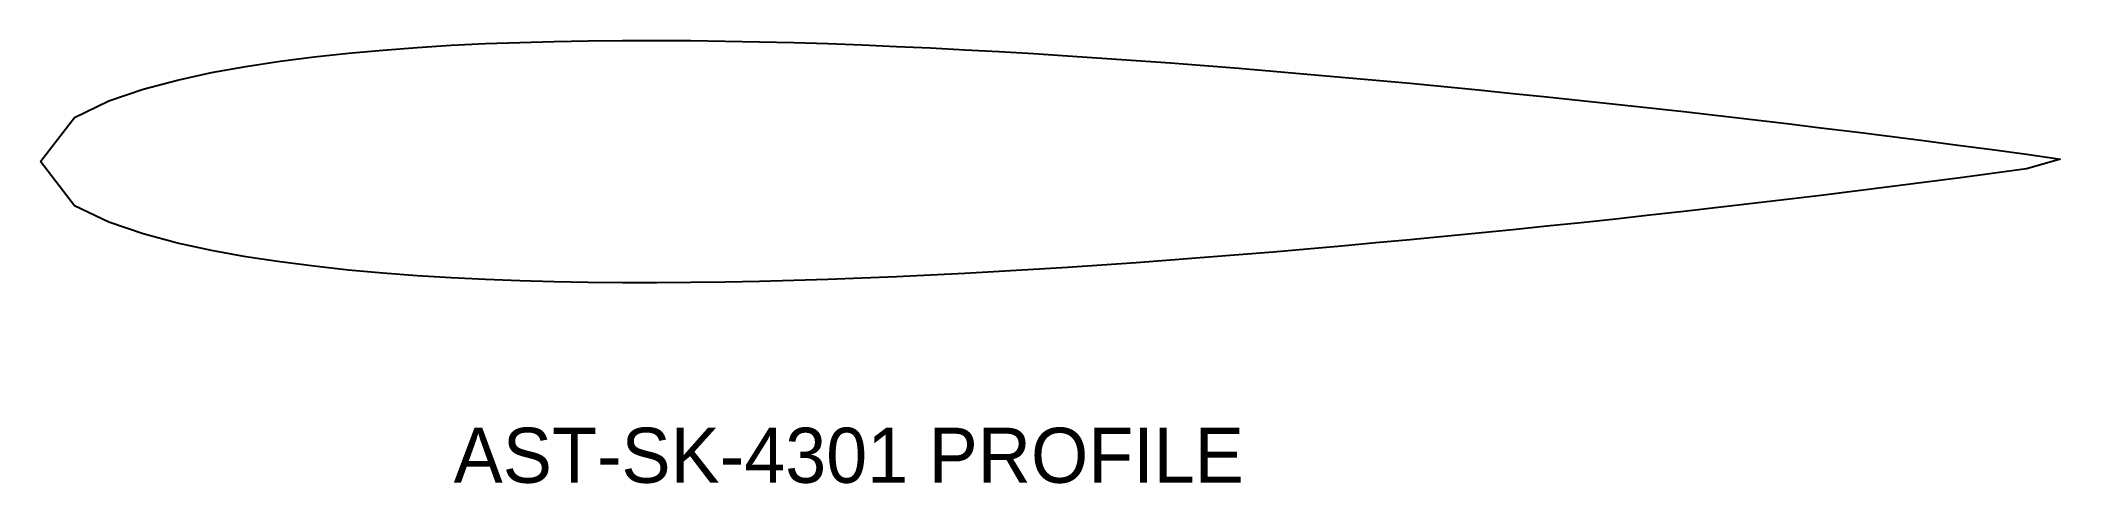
# Model space of a CAD drawing. Extents: x -110 to 110, y -35 to 13.
import ezdxf

# ---------------------------------------------------------------- set-up
doc = ezdxf.new("R2010")
doc.units = 0

msp = doc.modelspace()

# ---------------------------------------------------------------- linework, layer by layer
at = {"layer": 'PROFILE'}
for p, q in [((-46.6102, 13.1969), (-42.8814, 13.2024)), ((-42.8814, 13.2024), (-39.1525, 13.18)), ((-83.8983, 10.9326), (-80.1695, 11.4118)), ((-80.1695, 11.4118), (-76.4407, 11.8155)), ((-76.4407, 11.8155), (-72.7119, 12.154)), ((-72.7119, 12.154), (-68.9831, 12.435)), ((-68.9831, 12.435), (-65.2542, 12.6647)), ((-65.2542, 12.6647), (-61.5254, 12.8482)), ((-61.5254, 12.8482), (-57.7966, 12.9898)), ((-57.7966, 12.9898), (-54.0678, 13.0931)), ((-54.0678, 13.0931), (-50.339, 13.1613)), ((-50.339, 13.1613), (-46.6102, 13.1969)), ((-39.1525, 13.18), (-35.4237, 13.1316)), ((-35.4237, 13.1316), (-31.6949, 13.0588)), ((-31.6949, 13.0588), (-27.9661, 12.9633)), ((-27.9661, 12.9633), (-24.2373, 12.8464)), ((-24.2373, 12.8464), (-20.5085, 12.7095)), ((-20.5085, 12.7095), (-16.7797, 12.5538)), ((-16.7797, 12.5538), (-13.0508, 12.3803)), ((-13.0508, 12.3803), (-9.322, 12.19)), ((-9.322, 12.19), (-5.5932, 11.9839)), ((-5.5932, 11.9839), (-1.8644, 11.7628)), ((-1.8644, 11.7628), (1.8644, 11.5275)), ((1.8644, 11.5275), (5.5932, 11.2787)), ((5.5932, 11.2787), (9.322, 11.0171)), ((9.322, 11.0171), (13.0508, 10.7433)), ((-98.8136, 7.8764), (-95.0847, 8.8749)), ((-95.0847, 8.8749), (-91.3559, 9.6882)), ((-91.3559, 9.6882), (-87.6271, 10.3645)), ((-87.6271, 10.3645), (-83.8983, 10.9326)), ((13.0508, 10.7433), (16.7797, 10.4578)), ((16.7797, 10.4578), (20.5085, 10.1611)), ((20.5085, 10.1611), (24.2373, 9.8537)), ((24.2373, 9.8537), (27.9661, 9.5361)), ((27.9661, 9.5361), (31.6949, 9.2084)), ((31.6949, 9.2084), (35.4237, 8.8712)), ((35.4237, 8.8712), (39.1525, 8.5247)), ((-102.5424, 6.5999), (-98.8136, 7.8764)), ((39.1525, 8.5247), (42.8814, 8.169)), ((42.8814, 8.169), (46.6102, 7.8045)), ((46.6102, 7.8045), (50.339, 7.4313)), ((50.339, 7.4313), (54.0678, 7.0495)), ((54.0678, 7.0495), (57.7966, 6.6592)), ((57.7966, 6.6592), (61.5254, 6.2604)), ((-110, 0), (-106.2712, 4.8072)), ((-106.2712, 4.8072), (-102.5424, 6.5999)), ((61.5254, 6.2604), (65.2542, 5.8533)), ((65.2542, 5.8533), (68.9831, 5.4378)), ((68.9831, 5.4378), (72.7119, 5.0138)), ((72.7119, 5.0138), (76.4407, 4.5813)), ((76.4407, 4.5813), (80.1695, 4.1401)), ((80.1695, 4.1401), (83.8983, 3.6902)), ((83.8983, 3.6902), (87.6271, 3.2314)), ((87.6271, 3.2314), (91.3559, 2.7634)), ((91.3559, 2.7634), (95.0847, 2.286)), ((95.0847, 2.286), (98.8136, 1.799)), ((-106.2712, -4.8072), (-110, 0)), ((98.8136, 1.799), (102.5424, 1.3021)), ((102.5424, 1.3021), (106.2712, 0.795)), ((106.2712, 0.795), (110, 0.2772)), ((110, 0.2772), (106.2712, -0.795)), ((98.8136, -1.799), (95.0847, -2.286)), ((102.5424, -1.3021), (98.8136, -1.799)), ((106.2712, -0.795), (102.5424, -1.3021)), ((80.1695, -4.1401), (76.4407, -4.5813)), ((83.8983, -3.6902), (80.1695, -4.1401)), ((87.6271, -3.2314), (83.8983, -3.6902)), ((91.3559, -2.7634), (87.6271, -3.2314)), ((95.0847, -2.286), (91.3559, -2.7634)), ((-102.5424, -6.5999), (-106.2712, -4.8072)), ((-98.8136, -7.8764), (-102.5424, -6.5999)), ((61.5254, -6.2604), (57.7966, -6.6592)), ((65.2542, -5.8533), (61.5254, -6.2604)), ((68.9831, -5.4378), (65.2542, -5.8533)), ((72.7119, -5.0138), (68.9831, -5.4378)), ((76.4407, -4.5813), (72.7119, -5.0138)), ((-95.0847, -8.8749), (-98.8136, -7.8764)), ((39.1525, -8.5247), (35.4237, -8.8712)), ((42.8814, -8.169), (39.1525, -8.5247)), ((46.6102, -7.8045), (42.8814, -8.169)), ((50.339, -7.4313), (46.6102, -7.8045)), ((54.0678, -7.0495), (50.339, -7.4313)), ((57.7966, -6.6592), (54.0678, -7.0495)), ((-91.3559, -9.6882), (-95.0847, -8.8749)), ((-87.6271, -10.3645), (-91.3559, -9.6882)), ((-83.8983, -10.9326), (-87.6271, -10.3645)), ((-80.1695, -11.4118), (-83.8983, -10.9326)), ((13.0508, -10.7433), (9.322, -11.0171)), ((16.7797, -10.4578), (13.0508, -10.7433)), ((20.5085, -10.1611), (16.7797, -10.4578)), ((24.2373, -9.8537), (20.5085, -10.1611)), ((27.9661, -9.5361), (24.2373, -9.8537)), ((31.6949, -9.2084), (27.9661, -9.5361)), ((35.4237, -8.8712), (31.6949, -9.2084)), ((-76.4407, -11.8155), (-80.1695, -11.4118)), ((-72.7119, -12.154), (-76.4407, -11.8155)), ((-68.9831, -12.435), (-72.7119, -12.154)), ((-65.2542, -12.6647), (-68.9831, -12.435)), ((-61.5254, -12.8482), (-65.2542, -12.6647)), ((-57.7966, -12.9898), (-61.5254, -12.8482)), ((-54.0678, -13.0931), (-57.7966, -12.9898)), ((-50.339, -13.1613), (-54.0678, -13.0931)), ((-46.6102, -13.1969), (-50.339, -13.1613)), ((-42.8814, -13.2024), (-46.6102, -13.1969)), ((-39.1525, -13.18), (-42.8814, -13.2024)), ((-35.4237, -13.1316), (-39.1525, -13.18)), ((-31.6949, -13.0588), (-35.4237, -13.1316)), ((-27.9661, -12.9633), (-31.6949, -13.0588)), ((-24.2373, -12.8464), (-27.9661, -12.9633)), ((-20.5085, -12.7095), (-24.2373, -12.8464)), ((-16.7797, -12.5538), (-20.5085, -12.7095)), ((-13.0508, -12.3803), (-16.7797, -12.5538)), ((-9.322, -12.19), (-13.0508, -12.3803)), ((-5.5932, -11.9839), (-9.322, -12.19)), ((-1.8644, -11.7628), (-5.5932, -11.9839)), ((1.8644, -11.5275), (-1.8644, -11.7628)), ((5.5932, -11.2787), (1.8644, -11.5275)), ((9.322, -11.0171), (5.5932, -11.2787))]:
    msp.add_line(p, q, dxfattribs=at)

# ---------------------------------------------------------------- texts
at = {"layer": 'TEXT'}
msp.add_text('AST-SK-4301 PROFILE', height=6, dxfattribs=at).set_placement((-65, -35))

doc.saveas('drawing.dxf')
